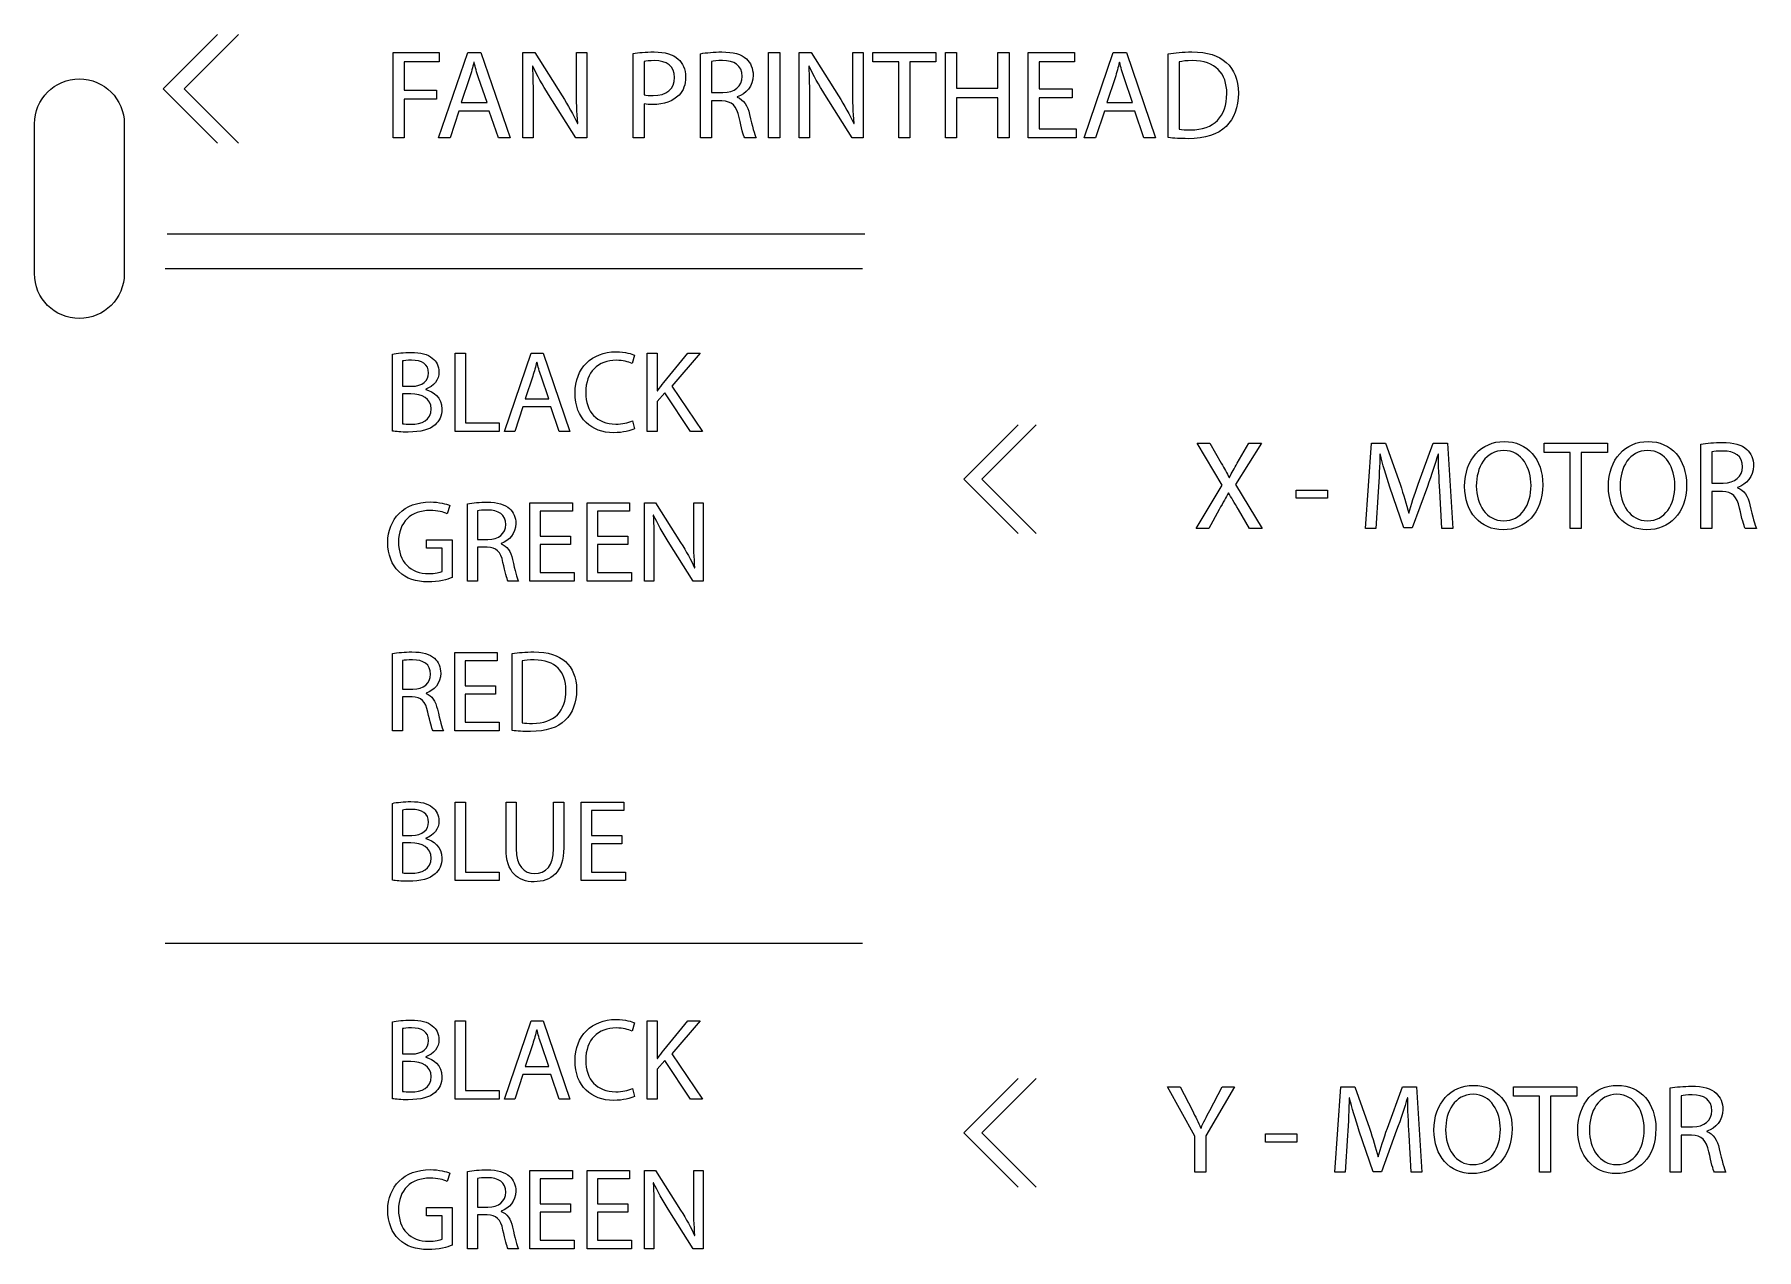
# Model space of a CAD drawing. Extents: x 16 to 1660, y 62 to 1240.
# Drawn here: x 472.12 to 518.11, y 912.27 to 944.74 of the extents above; entities that cross this region are included whole.
import ezdxf

# ---------------------------------------------------------------- set-up
doc = ezdxf.new("R2010")
doc.units = 0
doc.layers.get('0').update_dxf_attribs({"linetype": 'CONTINUOUS'})

msp = doc.modelspace()

# ---------------------------------------------------------------- linework, layer by layer
at = {"color": 7}
for points in [[(477.009742, 941.829178), (475.556862, 943.282622), (477.009742, 944.735784)], [(477.570518, 941.829178), (476.116791, 943.282622), (477.570518, 944.735784)], [(481.697736, 944.251491), (482.926249, 944.251491), (482.926249, 944.004547), (481.99548, 944.004547), (481.99548, 943.246216), (482.855129, 943.246216), (482.855129, 943.002658), (481.99548, 943.002658), (481.99548, 941.970289), (481.697736, 941.970289), (481.697736, 944.251491), (481.697736, 944.251491)], [(483.455133, 942.68798), (483.218067, 941.970289), (482.913549, 941.970289), (483.6922, 944.251491), (484.044131, 944.251491), (484.822782, 941.970289), (484.508104, 941.970289), (484.263982, 942.68798), (483.455133, 942.68798), (483.455133, 942.68798)], [(485.158627, 941.970289), (485.158627, 944.251491), (485.483747, 944.251491), (486.211598, 943.097484)], [(486.594009, 943.297298), (486.594009, 944.251773), (486.871716, 944.251773), (486.871716, 941.970571), (486.573689, 941.970571), (485.849224, 943.127964)], [(488.399667, 942.884124), (488.399667, 941.970289), (488.105027, 941.970289), (488.105027, 944.224398), (488.105027, 944.224398)], [(490.47908, 942.958349), (490.201373, 942.958349), (490.201373, 941.970289), (489.907016, 941.970289), (489.907016, 944.221011), (489.907016, 944.221011)], [(491.725656, 944.251491), (492.023682, 944.251491), (492.023682, 941.970007), (491.725656, 941.970007), (491.725656, 944.251491), (491.725656, 944.251491)], [(492.538173, 941.970289), (492.538173, 944.251491), (492.863011, 944.251491), (493.590862, 943.097484)], [(493.973556, 943.297298), (493.973556, 944.251773), (494.25098, 944.251773), (494.25098, 941.970571), (493.952953, 941.970571), (493.228771, 943.127964)], [(495.199811, 944.00116), (494.506109, 944.00116), (494.506109, 944.251491), (496.195209, 944.251491), (496.195209, 944.00116), (495.497838, 944.00116), (495.497838, 941.970289), (495.199811, 941.970289), (495.199811, 944.00116), (495.199811, 944.00116)], [(496.744413, 944.251491), (496.744413, 943.297016), (497.847902, 943.297016), (497.847902, 944.251491), (498.145647, 944.251491), (498.145647, 941.970289), (497.847902, 941.970289), (497.847902, 943.039629), (496.744413, 943.039629), (496.744413, 941.970289), (496.446387, 941.970289), (496.446387, 944.251491), (496.744413, 944.251491), (496.744413, 944.251491)], [(499.835876, 943.039629), (498.95252, 943.039629), (498.95252, 942.217233), (499.940862, 942.217233), (499.940862, 941.970289), (498.654776, 941.970289), (498.654776, 944.251491), (499.890062, 944.251491), (499.890062, 944.004547), (498.95252, 944.004547), (498.95252, 943.283469), (499.835876, 943.283469), (499.835876, 943.039629), (499.835876, 943.039629)], [(500.692984, 942.68798), (500.455918, 941.970289), (500.1514, 941.970289), (500.930051, 944.251491), (501.281982, 944.251491), (502.060633, 941.970289), (501.745673, 941.970289), (501.501833, 942.68798), (500.692984, 942.68798), (500.692984, 942.68798)], [(502.396478, 941.977344), (502.396478, 944.217907), (502.396478, 944.217907)], [(483.861533, 943.991), (483.854478, 943.991)], [(485.426456, 943.8894), (485.416013, 943.886296)], [(488.399667, 944.011602), (488.399667, 943.12486), (488.399667, 943.12486)], [(490.201373, 944.014707), (490.201373, 943.181869), (490.201373, 943.181869)], [(492.80572, 943.8894), (492.79556, 943.886296)], [(501.099384, 943.991), (501.092329, 943.991)], [(502.691118, 944.004547), (502.691118, 942.2003), (502.691118, 942.2003)], [(483.739613, 943.578109), (483.516093, 942.917991), (484.206409, 942.917991), (484.206409, 942.917991)], [(484.206409, 942.917991), (483.979784, 943.57444)], [(500.977464, 943.578109), (500.753944, 942.917991), (501.44426, 942.917991), (501.44426, 942.917991)], [(501.44426, 942.917991), (501.217918, 943.57444)], [(485.436333, 942.945367), (485.436333, 941.970571), (485.158627, 941.970571), (485.158627, 941.970289)], [(490.201373, 943.181869), (490.502787, 943.181869)], [(490.885198, 943.066722), (490.885198, 943.056562)], [(492.815598, 942.945367), (492.815598, 941.970571), (492.538173, 941.970571), (492.538173, 941.970289)], [(472.11996, 938.344862), (472.11996, 942.345362)], [(474.519696, 942.345362), (474.519696, 938.344862), (474.519696, 938.344862)], [(486.617716, 942.356087), (486.627593, 942.359473)], [(493.997262, 942.356087), (494.00714, 942.359473)], [(491.392916, 941.970289), (491.088398, 941.970289)], [(475.663824, 939.40884), (494.290491, 939.40884)], [(475.610202, 938.480047), (494.236869, 938.480047)], [(481.679673, 934.135236), (481.679673, 936.190378), (481.679673, 936.190378)], [(481.94976, 936.010884), (481.94976, 935.333551), (481.94976, 935.333551)], [(483.359178, 936.221704), (483.632369, 936.221704), (483.632369, 934.355651), (484.526731, 934.355651), (484.526731, 934.129027), (483.359178, 934.129027), (483.359178, 936.221704), (483.359178, 936.221704)], [(485.165964, 934.787451), (484.948653, 934.129027), (484.669253, 934.129027), (485.383276, 936.221704), (485.706138, 936.221704), (486.42016, 934.129027), (486.131729, 934.129027), (485.907927, 934.787451), (485.165964, 934.787451), (485.165964, 934.787451)], [(485.538498, 935.982944), (485.532289, 935.982944)], [(488.146513, 936.16272), (488.078216, 935.942022)], [(488.481511, 936.221704), (488.751598, 936.221704), (488.751598, 935.21276), (488.760911, 935.21276)], [(488.925447, 935.43628), (489.564962, 936.221704), (489.900524, 936.221704), (489.14304, 935.333833), (489.959509, 934.129027), (489.639469, 934.129027), (488.953669, 935.15688), (488.751598, 934.926869), (488.751598, 934.129027), (488.481511, 934.129027), (488.481511, 936.221704), (488.481511, 936.221704)], [(485.426456, 935.60392), (485.221844, 934.998271), (485.855151, 934.998271), (485.855151, 934.998271)], [(485.855151, 934.998271), (485.647153, 935.600816)], [(481.94976, 935.333551), (482.195011, 935.333551)], [(482.17328, 935.131762), (481.94976, 935.131762), (481.94976, 934.33392), (481.94976, 934.33392)], [(482.567827, 935.255658), (482.567827, 935.246627)], [(488.087529, 934.411249), (488.140304, 934.19422), (488.140304, 934.19422)], [(498.391462, 931.397116), (496.938018, 932.850278), (498.391462, 934.30344)], [(498.871522, 931.397116), (497.418642, 932.850278), (498.871522, 934.30344)], [(503.75566, 932.037478), (503.48134, 931.536533), (503.142956, 931.536533), (503.840327, 932.690822), (503.170049, 933.818018), (503.51182, 933.818018), (503.813233, 933.282924)], [(504.239671, 933.282924), (504.547576, 933.818018), (504.889347, 933.818018), (504.195362, 932.707473), (504.906562, 931.536533), (504.564509, 931.536533), (504.564509, 931.536533)], [(508.005927, 932.514716), (507.944967, 931.536533), (507.663873, 931.536533), (507.823329, 933.818018), (508.198967, 933.818018), (508.588151, 932.714529)], [(509.068776, 932.714529), (509.474893, 933.818018), (509.850813, 933.818018), (509.992771, 931.536533), (509.7018, 931.536533), (509.647613, 932.538422), (509.647613, 932.538422)], [(513.129671, 933.567404), (512.435969, 933.567404), (512.435969, 933.818018), (514.124787, 933.818018), (514.124787, 933.567404), (513.427416, 933.567404), (513.427416, 931.536533), (513.129671, 931.536533), (513.129671, 933.567404), (513.129671, 933.567404)], [(517.193671, 932.525158), (516.916247, 932.525158), (516.916247, 931.536816), (516.621607, 931.536816), (516.621607, 933.787538), (516.621607, 933.787538)], [(516.916247, 933.580951), (516.916247, 932.748396), (516.916247, 932.748396)], [(508.056727, 933.523378), (508.049953, 933.523378)], [(509.61036, 933.523378), (509.603587, 933.523378)], [(504.022924, 932.897127), (504.033084, 932.897127)], [(509.316002, 932.656673), (508.912989, 931.55008), (508.689751, 931.55008), (508.3175, 932.636353)], [(510.62382, 932.667116), (510.62382, 932.667116)], [(512.397304, 932.700982), (512.397304, 932.700982)], [(514.4643, 932.667116), (514.4643, 932.667116)], [(516.237784, 932.700982), (516.237784, 932.700982)], [(516.916247, 932.748396), (517.217378, 932.748396)], [(517.599789, 932.633249), (517.599789, 932.623089)], [(484.210078, 931.035589), (483.955513, 931.035589), (483.955513, 930.128809), (483.685427, 930.128809), (483.685427, 932.193829), (483.685427, 932.193829)], [(486.435964, 931.110096), (485.625422, 931.110096), (485.625422, 930.355433), (486.53192, 930.355433), (486.53192, 930.128809), (485.352231, 930.128809), (485.352231, 932.221487), (486.485636, 932.221487), (486.485636, 931.995144), (485.625422, 931.995144), (485.625422, 931.333616), (486.435964, 931.333616), (486.435964, 931.110096), (486.435964, 931.110096)], [(487.963351, 931.110096), (487.152809, 931.110096), (487.152809, 930.355433), (488.059589, 930.355433), (488.059589, 930.128809), (486.879618, 930.128809), (486.879618, 932.221487), (488.01274, 932.221487), (488.01274, 931.995144), (487.152809, 931.995144), (487.152809, 931.333616), (487.963351, 931.333616), (487.963351, 931.110096), (487.963351, 931.110096)], [(488.410109, 930.128809), (488.410109, 932.221487), (488.708136, 932.221487), (489.375873, 931.162871)], [(489.726676, 931.346033), (489.726676, 932.221487), (489.98124, 932.221487), (489.98124, 930.128809), (489.707767, 930.128809), (489.043416, 931.190811)], [(504.009378, 932.491009), (504.002604, 932.491009)], [(505.811367, 932.558742), (506.647591, 932.558742), (506.647591, 932.341996), (505.811367, 932.341996), (505.811367, 932.558742), (505.811367, 932.558742)], [(483.213551, 932.14698), (483.145253, 931.926564)], [(483.955513, 932.004176), (483.955513, 931.240482), (483.955513, 931.240482)], [(488.65536, 931.889593), (488.646047, 931.886207)], [(504.564509, 931.536533), (504.270151, 932.040864)], [(508.818162, 931.946038), (508.825218, 931.946038)], [(518.107507, 931.536816), (517.802989, 931.536816)], [(483.008658, 930.386478), (483.008658, 931.010189), (482.586453, 931.010189), (482.586453, 931.227782), (483.27564, 931.227782), (483.27564, 930.222224), (483.27564, 930.222224)], [(483.955513, 931.240482), (484.231809, 931.240482)], [(484.582611, 931.134931), (484.582611, 931.125618)], [(488.664673, 931.023171), (488.664673, 930.128809), (488.410109, 930.128809), (488.410109, 930.128809)], [(489.748407, 930.482716), (489.757438, 930.486102)], [(485.04856, 930.128809), (484.768878, 930.128809)], [(482.204324, 927.035371), (481.94976, 927.035371), (481.94976, 926.128873), (481.679673, 926.128873), (481.679673, 928.193611), (481.679673, 928.193611)], [(484.430493, 927.109878), (483.619951, 927.109878), (483.619951, 926.355216), (484.526731, 926.355216), (484.526731, 926.128873), (483.34676, 926.128873), (483.34676, 928.221551), (484.480164, 928.221551), (484.480164, 927.994927), (483.619951, 927.994927), (483.619951, 927.333398), (484.430493, 927.333398), (484.430493, 927.109878), (484.430493, 927.109878)], [(484.877251, 926.135364), (484.877251, 928.190507), (484.877251, 928.190507)], [(481.94976, 928.003958), (481.94976, 927.240264), (481.94976, 927.240264)], [(485.147338, 927.994927), (485.147338, 926.339976), (485.147338, 926.339976)], [(481.94976, 927.240264), (482.226338, 927.240264)], [(482.57714, 927.134713), (482.57714, 927.1254)], [(483.042807, 926.128873), (482.763407, 926.128873)], [(481.679673, 922.135429), (481.679673, 924.190289), (481.679673, 924.190289)], [(481.94976, 924.010796), (481.94976, 923.333744), (481.94976, 923.333744)], [(483.359178, 924.221616), (483.632369, 924.221616), (483.632369, 922.35528), (484.526731, 922.35528), (484.526731, 922.128938), (483.359178, 922.128938), (483.359178, 924.221616), (483.359178, 924.221616)], [(484.712716, 922.989151), (484.712716, 924.221616), (484.985907, 924.221616), (484.985907, 924.221616)], [(484.985907, 924.221616), (484.985907, 922.979556)], [(485.982716, 922.979556), (485.982716, 924.221616), (486.255907, 924.221616), (486.255907, 922.998182)], [(487.805024, 923.110224), (486.994482, 923.110224), (486.994482, 922.355562), (487.901262, 922.355562), (487.901262, 922.12922), (486.721291, 922.12922), (486.721291, 924.221898), (487.854696, 924.221898), (487.854696, 923.995273), (486.994482, 923.995273), (486.994482, 923.333744), (487.805024, 923.333744), (487.805024, 923.110224), (487.805024, 923.110224)], [(481.94976, 923.333744), (482.195011, 923.333744)], [(482.17328, 923.131956), (481.94976, 923.131956), (481.94976, 922.334113), (481.94976, 922.334113)], [(482.567827, 923.255851), (482.567827, 923.24682)], [(475.610202, 920.454796), (494.236869, 920.454796)], [(483.359178, 918.381591), (483.632369, 918.381591), (483.632369, 916.515538), (484.526731, 916.515538), (484.526731, 916.288913), (483.359178, 916.288913), (483.359178, 918.381591), (483.359178, 918.381591)], [(485.165964, 916.947056), (484.948653, 916.288913), (484.669253, 916.288913), (485.383276, 918.381591), (485.706138, 918.381591), (486.42016, 916.288913), (486.131729, 916.288913), (485.907927, 916.947056), (485.165964, 916.947056), (485.165964, 916.947056)], [(488.481511, 918.381591), (488.751598, 918.381591), (488.751598, 917.372647), (488.760911, 917.372647)], [(488.925447, 917.596167), (489.564962, 918.381591), (489.900524, 918.381591), (489.14304, 917.49372), (489.959509, 916.288913), (489.639469, 916.288913), (488.953669, 917.316767), (488.751598, 917.087038), (488.751598, 916.288913), (488.481511, 916.288913), (488.481511, 918.381591), (488.481511, 918.381591)], [(481.679673, 916.295404), (481.679673, 918.350547), (481.679673, 918.350547)], [(481.94976, 918.170771), (481.94976, 917.49372), (481.94976, 917.49372)], [(485.538498, 918.142831), (485.532289, 918.142831)], [(488.146513, 918.322607), (488.078216, 918.102191)], [(481.94976, 917.49372), (482.195011, 917.49372)], [(485.426456, 917.763807), (485.221844, 917.158158), (485.855151, 917.158158), (485.855151, 917.158158)], [(485.855151, 917.158158), (485.647153, 917.760702)], [(482.17328, 917.291931), (481.94976, 917.291931), (481.94976, 916.494089), (481.94976, 916.494089)], [(482.567827, 917.416109), (482.567827, 917.406796)], [(488.087529, 916.5717), (488.140304, 916.354389), (488.140304, 916.354389)], [(498.391462, 913.933769), (496.938018, 915.386931), (498.391462, 916.840093)], [(498.871522, 913.933769), (497.418642, 915.386931), (498.871522, 916.840093)], [(503.10542, 914.333678), (503.10542, 915.3017), (502.380956, 916.615444), (502.71934, 916.615444), (503.041073, 915.985524)], [(503.504764, 915.985524), (503.832989, 916.615444), (504.164882, 916.615444), (503.403164, 915.305369), (503.403164, 914.33396), (503.10542, 914.33396), (503.10542, 914.333678)], [(507.186353, 915.311578), (507.125393, 914.333678), (506.8443, 914.333678), (507.003756, 916.615162), (507.379393, 916.615162), (507.768296, 915.511391)], [(508.249202, 915.511391), (508.65532, 916.615162), (509.030958, 916.615162), (509.173198, 914.333678), (508.882227, 914.333678), (508.82804, 915.335284), (508.82804, 915.335284)], [(512.309816, 916.364549), (511.616113, 916.364549), (511.616113, 916.615162), (513.305213, 916.615162), (513.305213, 916.364549), (512.607842, 916.364549), (512.607842, 914.333678), (512.309816, 914.333678), (512.309816, 916.364549), (512.309816, 916.364549)], [(516.374098, 915.322584), (516.096391, 915.322584), (516.096391, 914.334242), (515.801751, 914.334242), (515.801751, 916.584682), (515.801751, 916.584682)], [(507.237153, 916.320522), (507.230098, 916.320522)], [(508.790787, 916.320522), (508.783731, 916.320522)], [(516.096391, 916.378096), (516.096391, 915.54554), (516.096391, 915.54554)], [(503.267698, 915.51506), (503.274753, 915.51506)], [(504.992076, 915.355887), (505.8283, 915.355887), (505.8283, 915.13914), (504.992076, 915.13914), (504.992076, 915.355887), (504.992076, 915.355887)], [(508.496429, 915.453818), (508.093416, 914.347224), (507.870178, 914.347224), (507.497927, 915.433498)], [(509.803964, 915.46426), (509.803964, 915.46426)], [(511.577731, 915.498127), (511.577731, 915.498127)], [(513.644727, 915.46426), (513.644727, 915.46426)], [(515.418211, 915.498127), (515.418211, 915.498127)], [(516.096391, 915.54554), (516.397804, 915.54554)], [(516.780216, 915.430393), (516.780216, 915.420233)], [(507.998589, 914.743182), (508.005362, 914.743182)], [(483.213551, 914.307149), (483.145253, 914.086733)], [(484.210078, 913.195758), (483.955513, 913.195758), (483.955513, 912.28926), (483.685427, 912.28926), (483.685427, 914.353998), (483.685427, 914.353998)], [(486.435964, 913.270264), (485.625422, 913.270264), (485.625422, 912.515602), (486.53192, 912.515602), (486.53192, 912.28926), (485.352231, 912.28926), (485.352231, 914.381938), (486.485636, 914.381938), (486.485636, 914.155313), (485.625422, 914.155313), (485.625422, 913.493784), (486.435964, 913.493784), (486.435964, 913.270264), (486.435964, 913.270264)], [(487.963351, 913.270264), (487.152809, 913.270264), (487.152809, 912.515602), (488.059589, 912.515602), (488.059589, 912.28926), (486.879618, 912.28926), (486.879618, 914.381938), (488.01274, 914.381938), (488.01274, 914.155313), (487.152809, 914.155313), (487.152809, 913.493784), (487.963351, 913.493784), (487.963351, 913.270264), (487.963351, 913.270264)], [(488.410109, 912.28926), (488.410109, 914.381938), (488.708136, 914.381938), (489.375873, 913.32304)], [(489.726676, 913.506202), (489.726676, 914.381938), (489.98124, 914.381938), (489.98124, 912.28926), (489.707767, 912.28926), (489.043416, 913.35098)], [(517.287933, 914.33396), (516.983416, 914.33396)], [(483.955513, 914.164344), (483.955513, 913.400651), (483.955513, 913.400651)], [(488.65536, 914.049762), (488.646047, 914.046376)], [(483.008658, 912.546647), (483.008658, 913.17064), (482.586453, 913.17064), (482.586453, 913.387951), (483.27564, 913.387951), (483.27564, 912.382393), (483.27564, 912.382393)], [(483.955513, 913.400651), (484.231809, 913.400651)], [(484.582611, 913.2951), (484.582611, 913.285787)], [(488.664673, 913.18334), (488.664673, 912.28926), (488.410109, 912.28926), (488.410109, 912.28926)], [(489.748407, 912.642884), (489.757438, 912.646271)], [(485.04856, 912.28926), (484.768878, 912.28926)]]:
    msp.add_lwpolyline(points, dxfattribs=at)
for points in [[(488.105027, 944.224398), (488.247267, 944.248104), (488.433533, 944.268424), (488.670318, 944.268424)], [(488.670318, 944.268424), (488.961571, 944.268424), (489.174649, 944.200691), (489.310116, 944.078771)], [(489.907016, 944.221011), (490.056029, 944.248104), (490.272493, 944.268424), (490.472024, 944.268424)], [(490.472024, 944.268424), (490.786984, 944.268424), (490.993571, 944.207464), (491.132142, 944.08244)], [(502.396478, 944.217907), (502.575971, 944.248104), (502.789331, 944.268707), (503.022729, 944.268707)], [(503.022729, 944.268707), (503.446062, 944.268707), (503.747193, 944.167389), (503.946724, 943.984227)], [(483.854478, 943.991), (483.820611, 943.85892), (483.787027, 943.71668), (483.739613, 943.578109)], [(483.979784, 943.57444), (483.928984, 943.723453), (483.8954, 943.85892), (483.861533, 943.991)], [(485.416013, 943.886296), (485.432947, 943.598429), (485.436333, 943.324109), (485.436333, 942.945367)], [(485.849224, 943.127964), (485.690333, 943.381682), (485.537933, 943.642456), (485.426456, 943.8894)], [(488.677091, 944.035309), (488.548398, 944.035309), (488.450184, 944.025149), (488.399667, 944.011602)], [(489.215289, 943.584882), (489.215289, 943.8894), (488.998824, 944.035309), (488.677091, 944.035309)], [(489.310116, 944.078771), (489.432036, 943.970398), (489.509647, 943.804451), (489.509647, 943.601816)], [(490.492627, 944.038413), (490.350387, 944.038413), (490.252173, 944.027971), (490.201373, 944.014707)], [(491.017278, 943.615362), (491.017278, 943.90972), (490.803918, 944.038413), (490.492627, 944.038413)], [(491.132142, 944.08244), (491.243902, 943.980558), (491.311636, 943.825053), (491.311636, 943.64556)], [(492.79556, 943.886296), (492.812211, 943.598429), (492.815598, 943.324109), (492.815598, 942.945367)], [(493.228771, 943.127964), (493.069598, 943.381682), (492.91748, 943.642456), (492.80572, 943.8894)], [(501.092329, 943.991), (501.058462, 943.85892), (501.024878, 943.71668), (500.977464, 943.578109)], [(501.217918, 943.57444), (501.166836, 943.723453), (501.133251, 943.85892), (501.099384, 943.991)], [(503.036558, 944.035027), (502.884158, 944.035027), (502.769011, 944.021198), (502.691118, 944.004547)], [(503.960271, 943.154776), (503.96394, 943.692973), (503.65914, 944.035027), (503.036558, 944.035027)], [(503.946724, 943.984227), (504.153311, 943.798242), (504.271844, 943.534082), (504.271844, 943.165218)], [(472.11996, 942.345362), (472.11996, 943.007738), (472.657029, 943.545371), (473.319687, 943.545371)], [(473.319687, 943.545371), (473.982627, 943.545371), (474.519696, 943.007738), (474.519696, 942.345362)], [(486.627593, 942.359473), (486.600782, 942.664273), (486.594009, 942.941698), (486.594009, 943.297298)], [(488.643224, 943.100871), (488.998824, 943.100871), (489.215289, 943.27726), (489.215289, 943.584882)], [(489.509647, 943.601816), (489.509647, 943.395229), (489.448969, 943.232669), (489.33354, 943.114136)], [(490.502787, 943.181869), (490.817464, 943.181869), (491.017278, 943.354589), (491.017278, 943.615362)], [(491.311636, 943.64556), (491.311636, 943.347533), (491.121982, 943.148002), (490.885198, 943.066722)], [(494.00714, 942.359473), (493.980047, 942.664273), (493.973556, 942.941698), (493.973556, 943.297298)], [(486.211598, 943.097484), (486.377544, 942.829656), (486.512729, 942.589484), (486.617716, 942.356087)], [(488.399667, 943.12486), (488.463731, 943.107362), (488.545011, 943.100871), (488.643224, 943.100871)], [(488.636451, 942.863522), (488.548398, 942.863522), (488.467118, 942.867191), (488.399667, 942.884124)], [(489.33354, 943.114136), (489.174649, 942.948189), (488.924036, 942.863522), (488.636451, 942.863522)], [(490.939384, 942.514978), (490.871651, 942.829656), (490.746344, 942.948189), (490.47908, 942.958349)], [(490.885198, 943.056562), (491.057918, 942.995602), (491.162904, 942.833324), (491.216809, 942.596258)], [(493.590862, 943.097484), (493.756809, 942.829656), (493.892276, 942.589484), (493.997262, 942.356087)], [(502.989144, 942.186753), (503.621887, 942.186753), (503.960271, 942.538684), (503.960271, 943.154776)], [(504.271844, 943.165218), (504.271844, 942.792967), (504.153311, 942.488167), (503.94362, 942.278476)], [(491.088398, 941.970289), (491.050862, 942.038022), (491.000062, 942.23078), (490.939384, 942.514978)], [(491.216809, 942.596258), (491.291316, 942.278193), (491.345502, 942.05806), (491.392916, 941.970289)], [(502.931571, 941.949969), (502.718211, 941.949969), (502.545773, 941.960129), (502.396478, 941.977344)], [(502.691118, 942.2003), (502.765624, 942.19014), (502.873716, 942.186753), (502.989144, 942.186753)], [(503.94362, 942.278476), (503.726873, 942.065116), (503.374942, 941.949969), (502.931571, 941.949969)], [(473.319687, 937.144853), (472.657029, 937.144853), (472.11996, 937.682204), (472.11996, 938.344862)], [(474.519696, 938.344862), (474.519696, 937.682204), (473.982627, 937.144853), (473.319687, 937.144853)], [(481.679673, 936.190378), (481.797642, 936.2186), (481.987013, 936.236944), (482.17328, 936.236944)], [(482.189084, 936.029229), (482.064624, 936.029229), (481.993504, 936.019633), (481.94976, 936.010884)], [(482.17328, 936.236944), (482.443649, 936.236944), (482.617216, 936.190378), (482.74478, 936.084827)], [(482.645438, 935.687458), (482.645438, 935.929604), (482.462276, 936.029229), (482.189084, 936.029229)], [(482.74478, 936.084827), (482.853436, 936.004111), (482.921451, 935.879933), (482.921451, 935.715398)], [(485.532289, 935.982944), (485.501244, 935.861589), (485.4702, 935.731202), (485.426456, 935.60392)], [(485.647153, 935.600816), (485.600587, 935.737411), (485.569542, 935.861589), (485.538498, 935.982944)], [(486.556756, 935.156598), (486.556756, 935.81474), (487.000973, 936.255571), (487.649802, 936.255571)], [(487.659116, 936.029229), (487.168331, 936.029229), (486.842364, 935.71568), (486.842364, 935.165911)], [(487.649802, 936.255571), (487.907189, 936.255571), (488.074829, 936.199691), (488.146513, 936.16272)], [(488.078216, 935.942022), (487.978873, 935.991693), (487.832964, 936.029229), (487.659116, 936.029229)], [(482.195011, 935.333551), (482.477516, 935.333551), (482.645438, 935.485669), (482.645438, 935.687458)], [(482.921451, 935.715398), (482.921451, 935.510222), (482.785138, 935.333269), (482.567827, 935.255658)], [(488.760911, 935.21276), (488.816791, 935.293476), (488.872671, 935.367982), (488.925447, 935.43628)], [(482.713736, 934.727902), (482.713736, 935.010407), (482.468484, 935.131762), (482.17328, 935.131762)], [(482.567827, 935.246627), (482.766511, 935.20006), (482.999344, 935.035524), (482.999344, 934.72508)], [(487.587713, 934.094596), (486.997587, 934.094596), (486.556756, 934.467129), (486.556756, 935.156598)], [(486.842364, 935.165911), (486.842364, 934.650573), (487.137287, 934.324607), (487.643593, 934.324607)], [(482.176667, 934.32122), (482.456067, 934.32122), (482.713736, 934.423667), (482.713736, 934.727902)], [(482.999344, 934.72508), (482.999344, 934.545022), (482.927942, 934.405322), (482.819287, 934.305698)], [(482.098773, 934.110118), (481.912507, 934.110118), (481.769702, 934.122536), (481.679673, 934.135236)], [(481.94976, 934.33392), (482.00564, 934.324607), (482.080147, 934.32122), (482.176667, 934.32122)], [(482.819287, 934.305698), (482.6762, 934.172489), (482.440262, 934.110118), (482.098773, 934.110118)], [(488.140304, 934.19422), (488.044067, 934.144267), (487.842278, 934.094596), (487.587713, 934.094596)], [(487.643593, 934.324607), (487.811233, 934.324607), (487.978873, 934.358756), (488.087529, 934.411249)], [(510.312247, 932.66006), (510.312247, 933.384807), (510.759004, 933.858376), (511.368322, 933.858376)], [(511.358162, 933.618204), (510.867378, 933.618204), (510.62382, 933.164673), (510.62382, 932.667116)], [(512.086013, 932.687436), (512.086013, 933.144353), (511.849229, 933.618204), (511.358162, 933.618204)], [(511.368322, 933.858376), (511.994573, 933.858658), (512.397304, 933.381138), (512.397304, 932.700982)], [(514.153009, 932.66006), (514.153009, 933.384807), (514.599767, 933.858376), (515.209084, 933.858376)], [(515.198924, 933.618204), (514.707858, 933.618204), (514.4643, 933.164673), (514.4643, 932.667116)], [(515.926493, 932.687436), (515.926493, 933.144353), (515.689709, 933.618204), (515.198924, 933.618204)], [(515.209084, 933.858376), (515.835336, 933.858658), (516.237784, 933.381138), (516.237784, 932.700982)], [(516.621607, 933.787538), (516.77062, 933.814631), (516.987367, 933.834951), (517.186898, 933.834951)], [(517.207218, 933.604658), (517.064978, 933.604658), (516.966764, 933.594498), (516.916247, 933.580951)], [(517.186898, 933.834951), (517.501858, 933.834951), (517.708162, 933.773991), (517.847016, 933.648967)], [(517.731869, 933.181607), (517.731869, 933.475964), (517.518509, 933.604658), (517.207218, 933.604658)], [(517.847016, 933.648967), (517.958493, 933.547367), (518.026227, 933.39158), (518.026227, 933.212087)], [(503.813233, 933.282924), (503.8979, 933.134193), (503.961964, 933.018764), (504.022924, 932.897127)], [(504.033084, 932.897127), (504.097431, 933.032593), (504.155004, 933.13758), (504.239671, 933.282924)], [(508.049953, 933.523378), (508.04318, 933.238898), (508.026247, 932.859873), (508.005927, 932.514716)], [(508.3175, 932.636353), (508.209127, 932.961473), (508.121073, 933.252727), (508.056727, 933.523378)], [(509.603587, 933.523378), (509.522307, 933.259218), (509.430867, 932.971633), (509.316002, 932.656673)], [(509.647613, 932.538422), (509.63068, 932.856487), (509.61036, 933.242567), (509.61036, 933.523378)], [(517.217378, 932.748396), (517.532056, 932.748396), (517.731869, 932.920833), (517.731869, 933.181607)], [(518.026227, 933.212087), (518.026227, 932.914342), (517.836573, 932.714811), (517.599789, 932.633249)], [(508.588151, 932.714529), (508.682978, 932.433436), (508.757202, 932.183104), (508.818162, 931.946038)], [(508.825218, 931.946038), (508.885896, 932.176049), (508.967458, 932.426662), (509.068776, 932.714529)], [(511.337842, 931.49928), (510.732193, 931.49928), (510.312247, 931.969744), (510.312247, 932.66006)], [(510.62382, 932.667116), (510.62382, 932.176049), (510.887698, 931.739451), (511.355058, 931.739451)], [(512.397304, 932.700982), (512.397304, 931.918944), (511.920349, 931.49928), (511.337842, 931.49928)], [(511.355058, 931.739451), (511.822136, 931.739451), (512.086013, 932.169558), (512.086013, 932.687436)], [(515.178322, 931.49928), (514.572673, 931.49928), (514.153009, 931.969744), (514.153009, 932.66006)], [(514.4643, 932.667116), (514.4643, 932.176049), (514.72846, 931.739451), (515.195538, 931.739451)], [(516.237784, 932.700982), (516.237784, 931.918944), (515.760829, 931.49928), (515.178322, 931.49928)], [(515.195538, 931.739451), (515.662616, 931.739451), (515.926493, 932.169558), (515.926493, 932.687436)], [(481.555778, 931.162589), (481.555778, 931.786582), (481.987013, 932.243218), (482.6889, 932.243218)], [(482.6889, 932.243218), (482.931047, 932.243218), (483.123522, 932.19016), (483.213551, 932.14698)], [(483.685427, 932.193829), (483.822022, 932.218664), (484.020707, 932.237009), (484.203869, 932.237009)], [(484.203869, 932.237009), (484.492582, 932.237009), (484.681953, 932.181411), (484.809236, 932.066547)], [(504.002604, 932.491009), (503.938258, 932.358929), (503.870807, 932.237009), (503.75566, 932.037478)], [(504.270151, 932.040864), (504.151618, 932.233622), (504.080498, 932.358929), (504.009378, 932.491009)], [(517.653976, 932.081504), (517.586524, 932.396464), (517.460936, 932.514998), (517.193671, 932.525158)], [(517.599789, 932.623089), (517.772509, 932.562411), (517.877496, 932.399851), (517.9314, 932.162784)], [(482.682691, 932.016311), (482.17328, 932.016311), (481.841104, 931.699658), (481.841104, 931.175007)], [(483.145253, 931.926564), (483.033493, 931.979058), (482.893793, 932.016311), (482.682691, 932.016311)], [(484.222496, 932.025907), (484.092109, 932.025907), (484.00208, 932.016593), (483.955513, 932.004176)], [(484.703684, 931.637851), (484.703684, 931.907938), (484.508387, 932.025907), (484.222496, 932.025907)], [(484.809236, 932.066547), (484.911682, 931.973413), (484.973771, 931.830609), (484.973771, 931.665791)], [(488.646047, 931.886207), (488.661569, 931.622329), (488.664673, 931.370869), (488.664673, 931.023171)], [(489.043416, 931.190811), (488.897507, 931.423644), (488.757807, 931.662687), (488.65536, 931.889593)], [(517.802989, 931.536816), (517.765453, 931.604549), (517.714936, 931.797589), (517.653976, 932.081504)], [(517.9314, 932.162784), (518.005907, 931.845002), (518.060093, 931.624587), (518.107507, 931.536816)], [(484.231809, 931.240482), (484.520522, 931.240482), (484.703684, 931.398809), (484.703684, 931.637851)], [(484.973771, 931.665791), (484.973771, 931.3926), (484.800204, 931.209438), (484.582611, 931.134931)], [(489.757438, 930.486102), (489.732602, 930.76522), (489.726676, 931.020067), (489.726676, 931.346033)], [(481.847596, 930.383373), (481.667256, 930.557222), (481.555778, 930.836622), (481.555778, 931.162589)], [(481.841104, 931.175007), (481.841104, 930.644147), (482.15804, 930.330316), (482.648542, 930.330316)], [(484.632282, 930.628907), (484.570193, 930.917338), (484.455329, 931.026276), (484.210078, 931.035589)], [(484.582611, 931.125618), (484.740938, 931.069456), (484.837458, 930.920724), (484.886847, 930.703413)], [(489.375873, 931.162871), (489.527991, 930.917338), (489.651887, 930.697204), (489.748407, 930.482716)], [(482.629633, 930.107078), (482.31298, 930.107078), (482.052207, 930.187793), (481.847596, 930.383373)], [(482.648542, 930.330316), (482.825496, 930.330316), (482.946569, 930.355151), (483.008658, 930.386478)], [(484.768878, 930.128809), (484.734729, 930.190898), (484.688162, 930.367851), (484.632282, 930.628907)], [(484.886847, 930.703413), (484.955427, 930.411313), (485.004816, 930.209807), (485.04856, 930.128809)], [(483.27564, 930.222224), (483.154567, 930.175376), (482.91242, 930.107078), (482.629633, 930.107078)], [(481.679673, 928.193611), (481.816551, 928.218447), (482.015236, 928.236791), (482.198398, 928.236791)], [(482.198398, 928.236791), (482.487111, 928.236791), (482.6762, 928.181193), (482.803764, 928.066329)], [(482.803764, 928.066329), (482.906211, 927.973196), (482.9683, 927.830391), (482.9683, 927.665573)], [(484.877251, 928.190507), (485.041787, 928.218729), (485.237649, 928.237073), (485.451573, 928.237073)], [(485.451573, 928.237073), (485.839911, 928.237073), (486.115924, 928.14394), (486.299369, 927.9763)], [(482.216742, 928.025689), (482.086356, 928.025689), (481.996327, 928.016376), (481.94976, 928.003958)], [(482.697931, 927.637633), (482.697931, 927.90772), (482.502633, 928.025689), (482.216742, 928.025689)], [(482.226338, 927.240264), (482.515051, 927.240264), (482.697931, 927.398873), (482.697931, 927.637633)], [(482.9683, 927.665573), (482.9683, 927.392382), (482.794451, 927.20922), (482.57714, 927.134713)], [(485.463991, 928.022867), (485.324291, 928.022867), (485.21874, 928.010449), (485.147338, 927.994927)], [(486.311787, 927.215429), (486.314891, 927.709036), (486.035491, 928.022867), (485.463991, 928.022867)], [(486.299369, 927.9763), (486.48874, 927.805556), (486.597396, 927.563691), (486.597396, 927.225024)], [(482.57714, 927.1254), (482.735749, 927.06952), (482.831704, 926.920507), (482.881376, 926.703196)], [(485.420811, 926.327558), (486.001342, 926.327558), (486.311787, 926.650702), (486.311787, 927.215429)], [(486.597396, 927.225024), (486.597396, 926.883536), (486.48874, 926.604136), (486.296264, 926.41166)], [(482.626811, 926.628689), (482.564722, 926.917402), (482.449858, 927.026058), (482.204324, 927.035371)], [(482.881376, 926.703196), (482.949673, 926.411378), (482.999344, 926.209589), (483.042807, 926.128873)], [(482.763407, 926.128873), (482.729258, 926.19068), (482.682691, 926.367633), (482.626811, 926.628689)], [(485.147338, 926.339976), (485.215636, 926.33038), (485.31526, 926.327558), (485.420811, 926.327558)], [(486.296264, 926.41166), (486.09758, 926.215798), (485.774718, 926.110247), (485.367753, 926.110247)], [(485.367753, 926.110247), (485.172173, 926.110247), (485.014129, 926.11956), (484.877251, 926.135364)], [(481.679673, 924.190289), (481.797642, 924.218511), (481.987013, 924.236856), (482.17328, 924.236856)], [(482.189084, 924.029422), (482.064624, 924.029422), (481.993504, 924.020109), (481.94976, 924.010796)], [(482.17328, 924.236856), (482.443649, 924.236856), (482.617216, 924.190289), (482.74478, 924.084738)], [(482.645438, 923.687651), (482.645438, 923.93008), (482.462276, 924.029422), (482.189084, 924.029422)], [(482.74478, 924.084738), (482.853436, 924.004022), (482.921451, 923.880127), (482.921451, 923.715591)], [(482.195011, 923.333744), (482.477516, 923.333744), (482.645438, 923.485862), (482.645438, 923.687651)], [(482.921451, 923.715591), (482.921451, 923.510416), (482.785138, 923.333462), (482.567827, 923.255851)], [(482.713736, 922.728378), (482.713736, 923.010882), (482.468484, 923.131956), (482.17328, 923.131956)], [(482.567827, 923.24682), (482.766511, 923.200253), (482.999344, 923.035718), (482.999344, 922.724991)], [(485.463991, 922.094789), (485.03586, 922.094789), (484.712716, 922.336936), (484.712716, 922.989151)], [(484.985907, 922.979556), (484.985907, 922.513889), (485.193904, 922.315204), (485.473587, 922.315204)], [(486.255907, 922.998182), (486.255907, 922.35528), (485.917522, 922.094789), (485.463991, 922.094789)], [(485.473587, 922.315204), (485.780644, 922.315204), (485.982716, 922.519816), (485.982716, 922.979556)], [(482.176667, 922.321413), (482.456067, 922.321413), (482.713736, 922.424142), (482.713736, 922.728378)], [(482.999344, 922.724991), (482.999344, 922.544933), (482.927942, 922.405233), (482.819287, 922.305891)], [(482.098773, 922.110311), (481.912507, 922.110311), (481.769702, 922.122729), (481.679673, 922.135429)], [(481.94976, 922.334113), (482.00564, 922.3248), (482.080147, 922.321413), (482.176667, 922.321413)], [(482.819287, 922.305891), (482.6762, 922.1724), (482.440262, 922.110311), (482.098773, 922.110311)], [(481.679673, 918.350547), (481.797642, 918.378769), (481.987013, 918.397113), (482.17328, 918.397113)], [(482.17328, 918.397113), (482.443649, 918.397113), (482.617216, 918.350547), (482.74478, 918.244996)], [(486.556756, 917.316767), (486.556756, 917.974909), (487.000973, 918.41574), (487.649802, 918.41574)], [(487.649802, 918.41574), (487.907189, 918.41574), (488.074829, 918.35986), (488.146513, 918.322607)], [(482.189084, 918.189398), (482.064624, 918.189398), (481.993504, 918.180084), (481.94976, 918.170771)], [(482.645438, 917.847627), (482.645438, 918.089773), (482.462276, 918.189398), (482.189084, 918.189398)], [(482.74478, 918.244996), (482.853436, 918.16428), (482.921451, 918.040102), (482.921451, 917.875567)], [(485.532289, 918.142831), (485.501244, 918.021476), (485.4702, 917.891089), (485.426456, 917.763807)], [(485.647153, 917.760702), (485.600587, 917.89758), (485.569542, 918.021476), (485.538498, 918.142831)], [(487.659116, 918.189398), (487.168331, 918.189398), (486.842364, 917.875567), (486.842364, 917.32608)], [(488.078216, 918.102191), (487.978873, 918.151862), (487.832964, 918.189398), (487.659116, 918.189398)], [(482.195011, 917.49372), (482.477516, 917.49372), (482.645438, 917.645838), (482.645438, 917.847627)], [(482.921451, 917.875567), (482.921451, 917.670673), (482.785138, 917.49372), (482.567827, 917.416109)], [(488.760911, 917.372647), (488.816791, 917.453362), (488.872671, 917.527869), (488.925447, 917.596167)], [(482.713736, 916.888071), (482.713736, 917.170576), (482.468484, 917.291931), (482.17328, 917.291931)], [(482.567827, 917.406796), (482.766511, 917.360229), (482.999344, 917.195693), (482.999344, 916.884967)], [(487.587713, 916.254764), (486.997587, 916.254764), (486.556756, 916.62758), (486.556756, 917.316767)], [(486.842364, 917.32608), (486.842364, 916.810742), (487.137287, 916.484776), (487.643593, 916.484776)], [(482.176667, 916.481389), (482.456067, 916.481389), (482.713736, 916.583836), (482.713736, 916.888071)], [(482.999344, 916.884967), (482.999344, 916.704909), (482.927942, 916.565209), (482.819287, 916.465867)], [(487.643593, 916.484776), (487.811233, 916.484776), (487.978873, 916.518924), (488.087529, 916.5717)], [(509.492673, 915.457204), (509.492673, 916.181669), (509.939431, 916.65552), (510.548749, 916.65552)], [(510.548749, 916.65552), (511.175, 916.65552), (511.577731, 916.178282), (511.577731, 915.498127)], [(513.333153, 915.457204), (513.333153, 916.181669), (513.779911, 916.65552), (514.389229, 916.65552)], [(514.389229, 916.65552), (515.01548, 916.65552), (515.418211, 916.178282), (515.418211, 915.498127)], [(515.801751, 916.584682), (515.951047, 916.611776), (516.167511, 916.632096), (516.367042, 916.632096)], [(516.367042, 916.632096), (516.682002, 916.632096), (516.888589, 916.571136), (517.02716, 916.446111)], [(482.098773, 916.270287), (481.912507, 916.270287), (481.769702, 916.282704), (481.679673, 916.295404)], [(481.94976, 916.494089), (482.00564, 916.484776), (482.080147, 916.481389), (482.176667, 916.481389)], [(482.819287, 916.465867), (482.6762, 916.332376), (482.440262, 916.270287), (482.098773, 916.270287)], [(488.140304, 916.354389), (488.044067, 916.304436), (487.842278, 916.254764), (487.587713, 916.254764)], [(507.230098, 916.320522), (507.223607, 916.036042), (507.206391, 915.657018), (507.186353, 915.311578)], [(507.497927, 915.433498), (507.389553, 915.758336), (507.301218, 916.049871), (507.237153, 916.320522)], [(508.783731, 916.320522), (508.702733, 916.056362), (508.611293, 915.768778), (508.496429, 915.453818)], [(508.82804, 915.335284), (508.811107, 915.653631), (508.790787, 916.039711), (508.790787, 916.320522)], [(510.538589, 916.415349), (510.047804, 916.415349), (509.803964, 915.961818), (509.803964, 915.46426)], [(511.26644, 915.48458), (511.26644, 915.941498), (511.029373, 916.415349), (510.538589, 916.415349)], [(514.379069, 916.415349), (513.888284, 916.415349), (513.644727, 915.961818), (513.644727, 915.46426)], [(515.10692, 915.48458), (515.10692, 915.941498), (514.870136, 916.415349), (514.379069, 916.415349)], [(516.387644, 916.401802), (516.245404, 916.401802), (516.147191, 916.391642), (516.096391, 916.378096)], [(516.912296, 915.978751), (516.912296, 916.273109), (516.698936, 916.401802), (516.387644, 916.401802)], [(517.02716, 916.446111), (517.13892, 916.344511), (517.206653, 916.188724), (517.206653, 916.009231)], [(503.041073, 915.985524), (503.125458, 915.813087), (503.196578, 915.673951), (503.267698, 915.51506)], [(503.274753, 915.51506), (503.335431, 915.664356), (503.416711, 915.813087), (503.504764, 915.985524)], [(516.397804, 915.54554), (516.712482, 915.54554), (516.912296, 915.717978), (516.912296, 915.978751)], [(517.206653, 916.009231), (517.206653, 915.711487), (517.017, 915.511673), (516.780216, 915.430393)], [(507.768296, 915.511391), (507.863122, 915.23058), (507.937629, 914.980249), (507.998589, 914.743182)], [(508.005362, 914.743182), (508.066322, 914.973193), (508.147602, 915.223807), (508.249202, 915.511391)], [(510.518269, 914.296424), (509.912338, 914.296424), (509.492673, 914.766889), (509.492673, 915.457204)], [(509.803964, 915.46426), (509.803964, 914.973193), (510.068124, 914.536596), (510.535202, 914.536596)], [(511.577731, 915.498127), (511.577731, 914.716089), (511.100493, 914.296424), (510.518269, 914.296424)], [(510.535202, 914.536596), (511.002562, 914.536596), (511.26644, 914.966702), (511.26644, 915.48458)], [(514.358749, 914.296424), (513.7531, 914.296424), (513.333153, 914.766889), (513.333153, 915.457204)], [(513.644727, 915.46426), (513.644727, 914.973193), (513.908604, 914.536596), (514.375964, 914.536596)], [(515.418211, 915.498127), (515.418211, 914.716089), (514.941256, 914.296424), (514.358749, 914.296424)], [(514.375964, 914.536596), (514.843042, 914.536596), (515.10692, 914.966702), (515.10692, 915.48458)], [(516.834402, 914.878931), (516.766669, 915.193891), (516.641362, 915.312142), (516.374098, 915.322584)], [(516.780216, 915.420233), (516.952653, 915.359273), (517.057922, 915.196996), (517.111827, 914.959929)], [(516.983416, 914.33396), (516.94588, 914.401693), (516.89508, 914.594451), (516.834402, 914.878931)], [(517.111827, 914.959929), (517.186333, 914.641864), (517.24052, 914.421731), (517.287933, 914.33396)], [(481.555778, 913.322758), (481.555778, 913.947033), (481.987013, 914.403387), (482.6889, 914.403387)], [(482.6889, 914.403387), (482.931047, 914.403387), (483.123522, 914.350329), (483.213551, 914.307149)], [(483.685427, 914.353998), (483.822022, 914.378833), (484.020707, 914.397178), (484.203869, 914.397178)], [(484.203869, 914.397178), (484.492582, 914.397178), (484.681953, 914.34158), (484.809236, 914.226716)], [(482.682691, 914.17648), (482.17328, 914.17648), (481.841104, 913.859827), (481.841104, 913.335458)], [(483.145253, 914.086733), (483.033493, 914.139227), (482.893793, 914.17648), (482.682691, 914.17648)], [(484.222496, 914.186076), (484.092109, 914.186076), (484.00208, 914.176762), (483.955513, 914.164344)], [(484.703684, 913.79802), (484.703684, 914.068107), (484.508387, 914.186076), (484.222496, 914.186076)], [(484.231809, 913.400651), (484.520522, 913.400651), (484.703684, 913.55926), (484.703684, 913.79802)], [(484.973771, 913.82596), (484.973771, 913.552769), (484.800204, 913.369607), (484.582611, 913.2951)], [(484.809236, 914.226716), (484.911682, 914.133582), (484.973771, 913.990778), (484.973771, 913.82596)], [(488.646047, 914.046376), (488.661569, 913.78278), (488.664673, 913.531038), (488.664673, 913.18334)], [(489.043416, 913.35098), (488.897507, 913.583813), (488.757807, 913.822856), (488.65536, 914.049762)], [(481.847596, 912.543542), (481.667256, 912.717391), (481.555778, 912.996791), (481.555778, 913.322758)], [(481.841104, 913.335458), (481.841104, 912.804316), (482.15804, 912.490484), (482.648542, 912.490484)], [(489.375873, 913.32304), (489.527991, 913.077507), (489.651887, 912.857373), (489.748407, 912.642884)], [(489.757438, 912.646271), (489.732602, 912.925389), (489.726676, 913.180236), (489.726676, 913.506202)], [(484.632282, 912.789076), (484.570193, 913.077507), (484.455329, 913.186444), (484.210078, 913.195758)], [(484.582611, 913.285787), (484.740938, 913.229907), (484.837458, 913.080893), (484.886847, 912.863582)], [(484.886847, 912.863582), (484.955427, 912.571482), (485.004816, 912.369976), (485.04856, 912.28926)], [(482.629633, 912.267247), (482.31298, 912.267247), (482.052207, 912.347962), (481.847596, 912.543542)], [(482.648542, 912.490484), (482.825496, 912.490484), (482.946569, 912.51532), (483.008658, 912.546647)], [(484.768878, 912.28926), (484.734729, 912.351067), (484.688162, 912.52802), (484.632282, 912.789076)], [(483.27564, 912.382393), (483.154567, 912.335827), (482.91242, 912.267247), (482.629633, 912.267247)]]:
    msp.add_open_spline(points, degree=3, dxfattribs=at)

doc.saveas('drawing.dxf')
